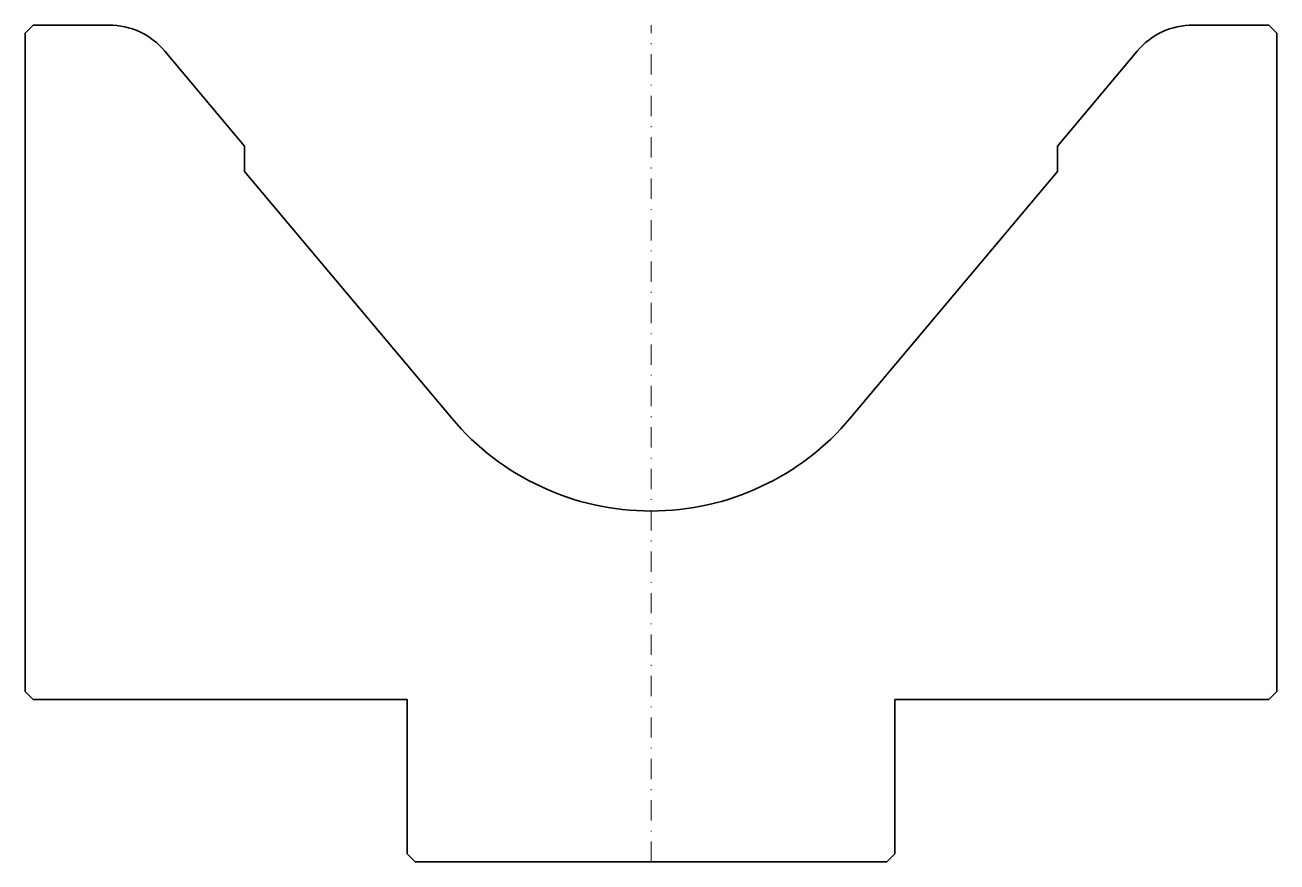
# Model space of a CAD drawing. Header units: millimetres. Extents: x -77 to 77, y -103 to 0.
import ezdxf

# ---------------------------------------------------------------- set-up
doc = ezdxf.new("R2010")
doc.units = ezdxf.units.MM
doc.header["$LTSCALE"] = 5
doc.linetypes.add('AUSGEZOGEN', pattern=[0])
doc.linetypes.add('DASHDOT', pattern=[1, 0.5, -0.25, 0, -0.25])
doc.layers.add('2', color=7, linetype='Continuous')

msp = doc.modelspace()

# ---------------------------------------------------------------- linework, layer by layer
at = {"layer": '2', "color": 7, "linetype": 'AUSGEZOGEN', "lineweight": 35}
for p, q in [((-77, -1), (-76, 0)), ((-76, 0), (-66.7, 0)), ((66.7, 0), (76, 0)), ((76, 0), (77, -1)), ((-77, -82), (-77, -1)), ((77, -1), (77, -82)), ((-59.8, -3.21), (-50, -14.9)), ((50, -14.9), (59.8, -3.21)), ((-50, -14.9), (-50, -18.01)), ((50, -18.01), (50, -14.9)), ((-50, -18.01), (-24.51, -48.38)), ((24.51, -48.38), (50, -18.01)), ((-76, -83), (-77, -82)), ((-30, -83), (-76, -83)), ((-30, -102), (-30, -83)), ((76, -83), (30, -83)), ((30, -83), (30, -102)), ((77, -82), (76, -83)), ((-29, -103), (-30, -102)), ((29, -103), (-29, -103)), ((30, -102), (29, -103))]:
    msp.add_line(p, q, dxfattribs=at)
at = {"layer": '2', "color": 7, "linetype": 'DASHDOT', "lineweight": 18}
msp.add_line((0, -103), (0, 0), dxfattribs=at)
at = {"layer": '2', "color": 7, "linetype": 'AUSGEZOGEN', "lineweight": 35}
for centre, radius, start, end in [((66.7, -9), 9, 90, 140), ((-66.7, -9), 9, 40, 90), ((0, -27.81), 32, 220, 320)]:
    msp.add_arc(centre, radius, start, end, dxfattribs=at)

doc.saveas('drawing.dxf')
